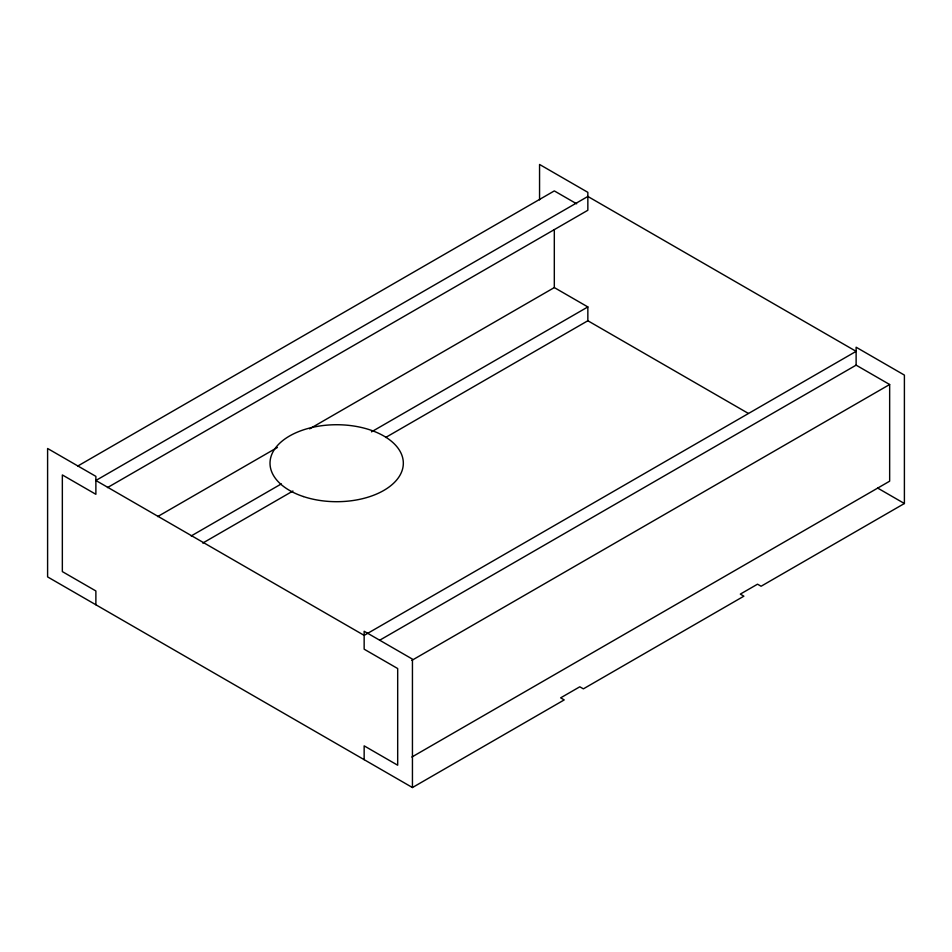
<?xml version="1.0" encoding="UTF-8"?>
<svg xmlns="http://www.w3.org/2000/svg" width="952" height="952" viewBox="0 0 952 952"><rect width="100%" height="100%" fill="white"/><g stroke="black" fill="none" stroke-linecap="round" stroke-linejoin="round"><path stroke-width="1.43" d="M77.802 466.016L554.314 190.912L576.662 203.811M107.469 487.602L587.848 210.261L587.848 192.34L539.558 164.458L539.558 199.884M157.651 516.591L277.425 447.44M309.614 428.852L554.314 287.575L587.848 306.937L587.848 320.753L385.655 437.48M191.185 535.952L281.34 483.902M371.482 431.851L587.848 306.937M202.776 543.068L292.93 491.018M379.61 640.268L856.122 365.151L889.656 384.513L889.656 481.188L411.859 757.042M411.859 660.367L889.656 384.513M95.878 604.782L95.878 590.966L62.344 571.605L62.344 474.941L95.878 494.302L95.878 476.369L47.6 448.487L47.6 576.9L412.442 787.542L564.215 699.91L560.645 697.852L579.804 686.797L583.374 688.855L743.881 596.178L740.311 594.119L757.53 584.183L761.1 586.242L904.4 503.513L904.4 375.1L856.122 347.218L856.122 365.151M587.848 320.753L748.296 413.382M877.72 488.102L904.4 503.513M554.314 229.575L554.314 287.575M412.442 787.542L412.442 659.129L364.152 631.247L364.152 649.181L397.686 668.542L397.686 765.218L364.152 745.856L364.152 759.66M587.848 196.457L95.878 480.486L364.152 635.377L856.122 351.347L587.848 196.457M303.355 496.539A66.64 38.473 0 0 0 403.327 463.219A66.64 38.473 0 0 0 303.355 429.887A66.64 38.473 0 0 0 303.355 496.539"/></g></svg>
